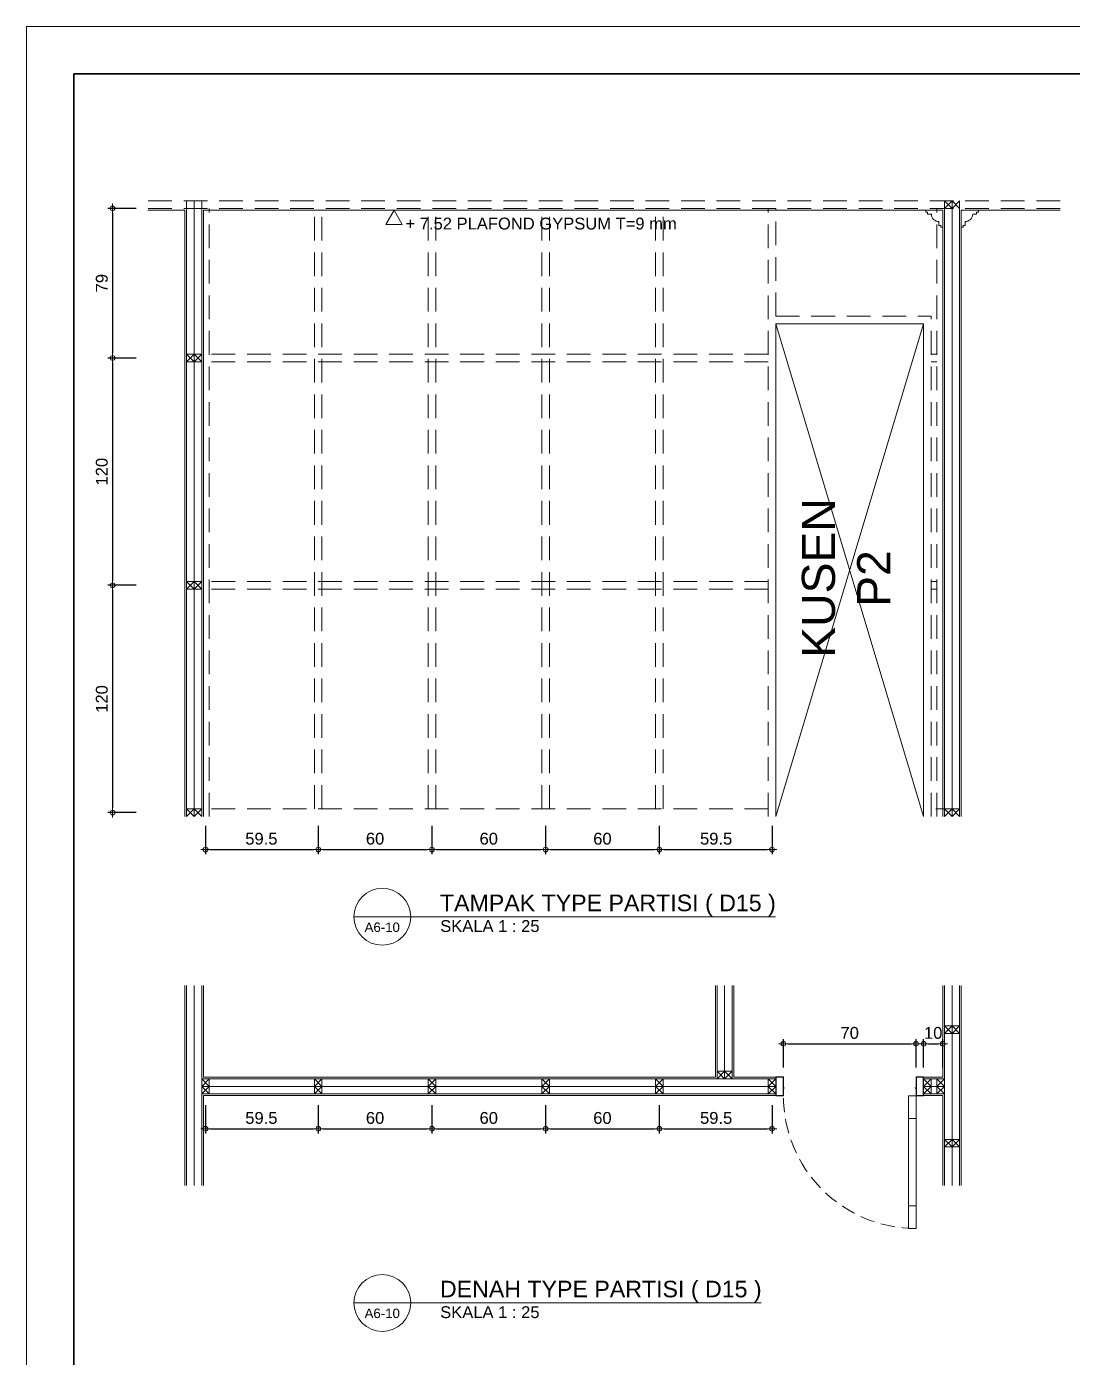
# Model space of a CAD drawing. Header units: millimetres. Extents: x -11 to 1625, y -267 to 180.
# Drawn here: x 911.21 to 933.29, y 89.9 to 118 of the extents above; entities that cross this region are included whole.
import ezdxf
from ezdxf.enums import TextEntityAlignment as Align

# ---------------------------------------------------------------- set-up
doc = ezdxf.new("R2010")
doc.units = ezdxf.units.MM
doc.linetypes.add('HIDDEN', pattern=[0.375, 0.25, -0.125])
for name, color, linetype, lineweight in [('ars', 11, 'Continuous', 5), ('GRS KOP', 1, 'Continuous', 35), ('kop', 7, 'Continuous', 20), ('kus', 63, 'Continuous', 15), ('lan', 7, 'Continuous', 15), ('not', 7, 'Continuous', 20), ('PARTISI', 190, 'Continuous', 9), ('u', 6, 'Continuous', 20)]:
    doc.layers.add(name, color=color, linetype=linetype, lineweight=lineweight)
doc.styles.add('BARU', font='complex.shx')
doc.styles.add('S', font='SIMPLEX', dxfattribs={"width": 1.1})
doc.styles.get("Standard").update_dxf_attribs({"font": 'ARIALUNI.TTF'})
doc.dimstyles.new('SK-25', dxfattribs={"dimtxt": 0.25, "dimasz": 0.1, "dimexe": 0.1, "dimexo": 0, "dimgap": 0.1, "dimtad": 1, "dimdec": 0, "dimlfac": 25, "dimzin": 12, "dimdsep": 46, "dimtxsty": 'Standard', "dimblk": 'BULAT', "dimcen": 0.1, "dimclrd": 256, "dimadec": 0, "dimazin": 3, "dimtfac": 1, "dimtdec": 0, "dimtofl": 0, "dimtmove": 0, "dimatfit": 3, "dimldrblk": 'BULAT', "dimfxl": 0, "dimtolj": 1, "dimtzin": 0, "dimarcsym": 0})

# ---------------------------------------------------------------- blocks, each defined once
blk = doc.blocks.new('kop')
at = {"layer": 'GRS KOP'}
blk.add_lwpolyline([(1, 54), (83, 54), (83, 1), (1, 1)], close=True, dxfattribs=at)
at = {"layer": 'kop', "color": 7}
for p, q in [((84, 55), (0, 55)), ((0, 55), (0, 0))]:
    blk.add_line(p, q, dxfattribs=at)
at = {"layer": 'kop', "style": 'BARU', "flags": 4}
for p, height in [((73.8, 5.4), 0.35), ((80.303, 5.382), 0.25), ((73.8, 4.9), 0.35), ((80.303, 4.882), 0.25), ((73.8, 4.4), 0.35), ((80.303, 4.382), 0.25)]:
    blk.add_attdef('-', p, '', height=height, dxfattribs=at)
at = {"layer": 'kop', "flags": 4}
for tag, p in [('AR-00', (78.057, 2.648)), ('00', (81.238, 2.647))]:
    blk.add_attdef(tag, text='', height=0.35, dxfattribs=at).set_placement(p, align=Align.MIDDLE)
blk = doc.blocks.new('P 70')
at = {"linetype": 'HIDDEN', "ltscale": 0.3}
blk.add_lwpolyline([(-0.74, 0.1, -0.414214), (-0.04, 0.8, -1.303225)], format="xyb", dxfattribs=at)
for points in [[(-0.04, 0.8), (-0.08, 0.8), (-0.08, 0.68), (-0.04, 0.68)], [(-0.04, 0.68), (-0.08, 0.68), (-0.08, 0.22), (-0.04, 0.22)], [(-0.04, 0.1), (-0.08, 0.1), (-0.08, 0.22), (-0.04, 0.22)], [(-0.7351, 0.06), (-0.74, 0.06), (-0.74, 0.0615), (-0.74, 0.1), (-0.78, 0.1), (-0.78, 0), (-0.74, 0), (-0.74, 0.0565), (-0.7351, 0.0583)], [(-0.742, 0.002), (-0.778, 0.002), (-0.778, 0.098), (-0.742, 0.098)], [(-0.0449, 0.06), (-0.04, 0.06), (-0.04, 0.0615), (-0.04, 0.1), (0, 0.1), (0, 0), (-0.04, 0), (-0.04, 0.0565), (-0.0449, 0.0583)], [(-0.038, 0.002), (-0.002, 0.002), (-0.002, 0.098), (-0.038, 0.098)]]:
    blk.add_lwpolyline(points, close=True)
blk = doc.blocks.new('Ndtpd')
blk.add_line((0.747, 0), (-0.747, 0))
blk.add_circle((0, 0), 0.747)
at = {"flags": 4}
for tag, height, p in [('NO', 0.5, (0, 0.148)), ('NOLBR', 0.3, (0, -0.398))]:
    blk.add_attdef(tag, text='', height=height, dxfattribs=at).set_placement(p, align=Align.CENTER)
for tag, p, height in [('NDTPD', (1.516, 0.148), 0.5), ('SKALA', (1.523, -0.398), 0.3)]:
    blk.add_attdef(tag, p, '', height=height, dxfattribs=at)
blk = doc.blocks.new('BULAT')
for p, q in [((-1, 0), (1, 0)), ((0, -1), (0, 1))]:
    blk.add_line(p, q)
blk.add_circle((0, 0), 0.5)
blk = doc.blocks.new('*D2493')
at = {"layer": 'Defpoints', "color": 0, "ltscale": 0.15}
for p in [(917.37, 95.225), (919.77, 95.225), (919.77, 94.725)]:
    blk.add_point(p, dxfattribs=at)
at = {"layer": 'u', "color": 0, "lineweight": -2, "ltscale": 0.15}
for p, q in [((917.37, 95.225), (917.37, 94.625)), ((919.77, 95.225), (919.77, 94.625))]:
    blk.add_line(p, q, dxfattribs=at)
at = {"layer": 'u', "lineweight": -2, "ltscale": 0.15}
blk.add_line((917.47, 94.725), (919.67, 94.725), dxfattribs=at)
at = {"layer": 'u', "lineweight": -2, "ltscale": 0.15, "xscale": 0.1, "yscale": 0.1, "zscale": 0.1, "rotation": 180}
blk.add_blockref('BULAT', (917.37, 94.725), dxfattribs=at)
at = {"layer": 'u', "lineweight": -2, "ltscale": 0.15, "xscale": 0.1, "yscale": 0.1, "zscale": 0.1}
blk.add_blockref('BULAT', (919.77, 94.725), dxfattribs=at)
at = {"layer": 'u', "color": 0, "ltscale": 0.15, "insert": (918.57, 94.953), "char_height": 0.25, "attachment_point": 5}
blk.add_mtext('\\A1;60', dxfattribs=at)
blk = doc.blocks.new('*D2494')
at = {"layer": 'Defpoints', "color": 0, "ltscale": 0.15}
for p in [(919.77, 95.225), (922.17, 95.225), (922.17, 94.725)]:
    blk.add_point(p, dxfattribs=at)
at = {"layer": 'u', "color": 0, "lineweight": -2, "ltscale": 0.15}
for p, q in [((919.77, 95.225), (919.77, 94.625)), ((922.17, 95.225), (922.17, 94.625))]:
    blk.add_line(p, q, dxfattribs=at)
at = {"layer": 'u', "lineweight": -2, "ltscale": 0.15}
blk.add_line((919.87, 94.725), (922.07, 94.725), dxfattribs=at)
at = {"layer": 'u', "lineweight": -2, "ltscale": 0.15, "xscale": 0.1, "yscale": 0.1, "zscale": 0.1, "rotation": 180}
blk.add_blockref('BULAT', (919.77, 94.725), dxfattribs=at)
at = {"layer": 'u', "lineweight": -2, "ltscale": 0.15, "xscale": 0.1, "yscale": 0.1, "zscale": 0.1}
blk.add_blockref('BULAT', (922.17, 94.725), dxfattribs=at)
at = {"layer": 'u', "color": 0, "ltscale": 0.15, "insert": (920.97, 94.953), "char_height": 0.25, "attachment_point": 5}
blk.add_mtext('\\A1;60', dxfattribs=at)
blk = doc.blocks.new('*D2495')
at = {"layer": 'Defpoints', "color": 0, "ltscale": 0.15}
for p in [(922.17, 95.225), (924.57, 95.225), (924.57, 94.725)]:
    blk.add_point(p, dxfattribs=at)
at = {"layer": 'u', "color": 0, "lineweight": -2, "ltscale": 0.15}
for p, q in [((922.17, 95.225), (922.17, 94.625)), ((924.57, 95.225), (924.57, 94.625))]:
    blk.add_line(p, q, dxfattribs=at)
at = {"layer": 'u', "lineweight": -2, "ltscale": 0.15}
blk.add_line((922.27, 94.725), (924.47, 94.725), dxfattribs=at)
at = {"layer": 'u', "lineweight": -2, "ltscale": 0.15, "xscale": 0.1, "yscale": 0.1, "zscale": 0.1, "rotation": 180}
blk.add_blockref('BULAT', (922.17, 94.725), dxfattribs=at)
at = {"layer": 'u', "lineweight": -2, "ltscale": 0.15, "xscale": 0.1, "yscale": 0.1, "zscale": 0.1}
blk.add_blockref('BULAT', (924.57, 94.725), dxfattribs=at)
at = {"layer": 'u', "color": 0, "ltscale": 0.15, "insert": (923.37, 94.953), "char_height": 0.25, "attachment_point": 5}
blk.add_mtext('\\A1;60', dxfattribs=at)
blk = doc.blocks.new('*D2496')
at = {"layer": 'Defpoints', "color": 0, "ltscale": 0.15}
for p in [(924.57, 95.225), (926.95, 95.225), (926.95, 94.725)]:
    blk.add_point(p, dxfattribs=at)
at = {"layer": 'u', "color": 0, "lineweight": -2, "ltscale": 0.15}
for p, q in [((924.57, 95.225), (924.57, 94.625)), ((926.95, 95.225), (926.95, 94.625))]:
    blk.add_line(p, q, dxfattribs=at)
at = {"layer": 'u', "lineweight": -2, "ltscale": 0.15}
blk.add_line((924.67, 94.725), (926.85, 94.725), dxfattribs=at)
at = {"layer": 'u', "lineweight": -2, "ltscale": 0.15, "xscale": 0.1, "yscale": 0.1, "zscale": 0.1, "rotation": 180}
blk.add_blockref('BULAT', (924.57, 94.725), dxfattribs=at)
at = {"layer": 'u', "lineweight": -2, "ltscale": 0.15, "xscale": 0.1, "yscale": 0.1, "zscale": 0.1}
blk.add_blockref('BULAT', (926.95, 94.725), dxfattribs=at)
at = {"layer": 'u', "color": 0, "ltscale": 0.15, "insert": (925.77, 94.953), "char_height": 0.25, "attachment_point": 5}
blk.add_mtext('\\A1;59.5', dxfattribs=at)
blk = doc.blocks.new('*D2497')
at = {"layer": 'Defpoints', "color": 0, "ltscale": 0.15}
for p in [(914.99, 95.225), (917.37, 95.225), (917.37, 94.725)]:
    blk.add_point(p, dxfattribs=at)
at = {"layer": 'u', "color": 0, "lineweight": -2, "ltscale": 0.15}
for p, q in [((914.99, 95.225), (914.99, 94.625)), ((917.37, 95.225), (917.37, 94.625))]:
    blk.add_line(p, q, dxfattribs=at)
at = {"layer": 'u', "lineweight": -2, "ltscale": 0.15}
blk.add_line((915.09, 94.725), (917.27, 94.725), dxfattribs=at)
at = {"layer": 'u', "lineweight": -2, "ltscale": 0.15, "xscale": 0.1, "yscale": 0.1, "zscale": 0.1, "rotation": 180}
blk.add_blockref('BULAT', (914.99, 94.725), dxfattribs=at)
at = {"layer": 'u', "lineweight": -2, "ltscale": 0.15, "xscale": 0.1, "yscale": 0.1, "zscale": 0.1}
blk.add_blockref('BULAT', (917.37, 94.725), dxfattribs=at)
at = {"layer": 'u', "color": 0, "ltscale": 0.15, "insert": (916.17, 94.953), "char_height": 0.25, "attachment_point": 5}
blk.add_mtext('\\A1;59.5', dxfattribs=at)
blk = doc.blocks.new('PEILA')
blk.add_lwpolyline([(-0.188, -0.325), (0.188, -0.325), (0, 0)], close=True)
at = {"style": 'S', "width": 1.1, "flags": 4}
blk.add_attdef('CAT', (0.265, -0.289), '', height=0.2, dxfattribs=at)
blk = doc.blocks.new('*D2504')
at = {"layer": 'Defpoints', "color": 0, "ltscale": 0.15}
for p in [(929.99, 96.521), (927.19, 96.021), (929.99, 96.021)]:
    blk.add_point(p, dxfattribs=at)
at = {"layer": 'u', "color": 0, "lineweight": -2, "ltscale": 0.15}
for p, q in [((927.19, 96.021), (927.19, 96.621)), ((929.99, 96.021), (929.99, 96.621))]:
    blk.add_line(p, q, dxfattribs=at)
at = {"layer": 'u', "lineweight": -2, "ltscale": 0.15}
blk.add_line((927.29, 96.521), (929.89, 96.521), dxfattribs=at)
at = {"layer": 'u', "lineweight": -2, "ltscale": 0.15, "xscale": 0.1, "yscale": 0.1, "zscale": 0.1, "rotation": 180}
blk.add_blockref('BULAT', (927.19, 96.521), dxfattribs=at)
at = {"layer": 'u', "lineweight": -2, "ltscale": 0.15, "xscale": 0.1, "yscale": 0.1, "zscale": 0.1}
blk.add_blockref('BULAT', (929.99, 96.521), dxfattribs=at)
at = {"layer": 'u', "color": 0, "ltscale": 0.15, "insert": (928.59, 96.749), "char_height": 0.25, "attachment_point": 5}
blk.add_mtext('\\A1;70', dxfattribs=at)
blk = doc.blocks.new('*D2505')
at = {"layer": 'Defpoints', "color": 0, "ltscale": 0.15}
for p in [(930.554, 96.521), (930.15, 96.021), (930.554, 96.021)]:
    blk.add_point(p, dxfattribs=at)
at = {"layer": 'u', "color": 0, "lineweight": -2, "ltscale": 0.15}
for p, q in [((930.15, 96.021), (930.15, 96.621)), ((930.554, 96.021), (930.554, 96.621))]:
    blk.add_line(p, q, dxfattribs=at)
at = {"layer": 'u', "lineweight": -2, "ltscale": 0.15}
blk.add_line((930.25, 96.521), (930.454, 96.521), dxfattribs=at)
at = {"layer": 'u', "lineweight": -2, "ltscale": 0.15, "xscale": 0.1, "yscale": 0.1, "zscale": 0.1, "rotation": 180}
blk.add_blockref('BULAT', (930.15, 96.521), dxfattribs=at)
at = {"layer": 'u', "lineweight": -2, "ltscale": 0.15, "xscale": 0.1, "yscale": 0.1, "zscale": 0.1}
blk.add_blockref('BULAT', (930.554, 96.521), dxfattribs=at)
at = {"layer": 'u', "color": 0, "ltscale": 0.15, "insert": (930.352, 96.749), "char_height": 0.25, "attachment_point": 5}
blk.add_mtext('\\A1;10', dxfattribs=at)
blk = doc.blocks.new('*D2506')
at = {"layer": 'Defpoints', "color": 0, "ltscale": 0.15}
for p in [(917.37, 101.122), (919.77, 101.122), (919.77, 100.622)]:
    blk.add_point(p, dxfattribs=at)
at = {"layer": 'u', "color": 0, "lineweight": -2, "ltscale": 0.15}
for p, q in [((917.37, 101.122), (917.37, 100.522)), ((919.77, 101.122), (919.77, 100.522))]:
    blk.add_line(p, q, dxfattribs=at)
at = {"layer": 'u', "lineweight": -2, "ltscale": 0.15}
blk.add_line((917.47, 100.622), (919.67, 100.622), dxfattribs=at)
at = {"layer": 'u', "lineweight": -2, "ltscale": 0.15, "xscale": 0.1, "yscale": 0.1, "zscale": 0.1, "rotation": 180}
blk.add_blockref('BULAT', (917.37, 100.622), dxfattribs=at)
at = {"layer": 'u', "lineweight": -2, "ltscale": 0.15, "xscale": 0.1, "yscale": 0.1, "zscale": 0.1}
blk.add_blockref('BULAT', (919.77, 100.622), dxfattribs=at)
at = {"layer": 'u', "color": 0, "ltscale": 0.15, "insert": (918.57, 100.85), "char_height": 0.25, "attachment_point": 5}
blk.add_mtext('\\A1;60', dxfattribs=at)
blk = doc.blocks.new('*D2507')
at = {"layer": 'Defpoints', "color": 0, "ltscale": 0.15}
for p in [(919.77, 101.122), (922.17, 101.122), (922.17, 100.622)]:
    blk.add_point(p, dxfattribs=at)
at = {"layer": 'u', "color": 0, "lineweight": -2, "ltscale": 0.15}
for p, q in [((919.77, 101.122), (919.77, 100.522)), ((922.17, 101.122), (922.17, 100.522))]:
    blk.add_line(p, q, dxfattribs=at)
at = {"layer": 'u', "lineweight": -2, "ltscale": 0.15}
blk.add_line((919.87, 100.622), (922.07, 100.622), dxfattribs=at)
at = {"layer": 'u', "lineweight": -2, "ltscale": 0.15, "xscale": 0.1, "yscale": 0.1, "zscale": 0.1, "rotation": 180}
blk.add_blockref('BULAT', (919.77, 100.622), dxfattribs=at)
at = {"layer": 'u', "lineweight": -2, "ltscale": 0.15, "xscale": 0.1, "yscale": 0.1, "zscale": 0.1}
blk.add_blockref('BULAT', (922.17, 100.622), dxfattribs=at)
at = {"layer": 'u', "color": 0, "ltscale": 0.15, "insert": (920.97, 100.85), "char_height": 0.25, "attachment_point": 5}
blk.add_mtext('\\A1;60', dxfattribs=at)
blk = doc.blocks.new('*D2508')
at = {"layer": 'Defpoints', "color": 0, "ltscale": 0.15}
for p in [(922.17, 101.122), (924.57, 101.122), (924.57, 100.622)]:
    blk.add_point(p, dxfattribs=at)
at = {"layer": 'u', "color": 0, "lineweight": -2, "ltscale": 0.15}
for p, q in [((922.17, 101.122), (922.17, 100.522)), ((924.57, 101.122), (924.57, 100.522))]:
    blk.add_line(p, q, dxfattribs=at)
at = {"layer": 'u', "lineweight": -2, "ltscale": 0.15}
blk.add_line((922.27, 100.622), (924.47, 100.622), dxfattribs=at)
at = {"layer": 'u', "lineweight": -2, "ltscale": 0.15, "xscale": 0.1, "yscale": 0.1, "zscale": 0.1, "rotation": 180}
blk.add_blockref('BULAT', (922.17, 100.622), dxfattribs=at)
at = {"layer": 'u', "lineweight": -2, "ltscale": 0.15, "xscale": 0.1, "yscale": 0.1, "zscale": 0.1}
blk.add_blockref('BULAT', (924.57, 100.622), dxfattribs=at)
at = {"layer": 'u', "color": 0, "ltscale": 0.15, "insert": (923.37, 100.85), "char_height": 0.25, "attachment_point": 5}
blk.add_mtext('\\A1;60', dxfattribs=at)
blk = doc.blocks.new('*D2509')
at = {"layer": 'Defpoints', "color": 0, "ltscale": 0.15}
for p in [(924.57, 101.122), (926.95, 101.122), (926.95, 100.622)]:
    blk.add_point(p, dxfattribs=at)
at = {"layer": 'u', "color": 0, "lineweight": -2, "ltscale": 0.15}
for p, q in [((924.57, 101.122), (924.57, 100.522)), ((926.95, 101.122), (926.95, 100.522))]:
    blk.add_line(p, q, dxfattribs=at)
at = {"layer": 'u', "lineweight": -2, "ltscale": 0.15}
blk.add_line((924.67, 100.622), (926.85, 100.622), dxfattribs=at)
at = {"layer": 'u', "lineweight": -2, "ltscale": 0.15, "xscale": 0.1, "yscale": 0.1, "zscale": 0.1, "rotation": 180}
blk.add_blockref('BULAT', (924.57, 100.622), dxfattribs=at)
at = {"layer": 'u', "lineweight": -2, "ltscale": 0.15, "xscale": 0.1, "yscale": 0.1, "zscale": 0.1}
blk.add_blockref('BULAT', (926.95, 100.622), dxfattribs=at)
at = {"layer": 'u', "color": 0, "ltscale": 0.15, "insert": (925.77, 100.85), "char_height": 0.25, "attachment_point": 5}
blk.add_mtext('\\A1;59.5', dxfattribs=at)
blk = doc.blocks.new('*D2510')
at = {"layer": 'Defpoints', "color": 0, "ltscale": 0.15}
for p in [(914.99, 101.122), (917.37, 101.122), (917.37, 100.622)]:
    blk.add_point(p, dxfattribs=at)
at = {"layer": 'u', "color": 0, "lineweight": -2, "ltscale": 0.15}
for p, q in [((914.99, 101.122), (914.99, 100.522)), ((917.37, 101.122), (917.37, 100.522))]:
    blk.add_line(p, q, dxfattribs=at)
at = {"layer": 'u', "lineweight": -2, "ltscale": 0.15}
blk.add_line((915.09, 100.622), (917.27, 100.622), dxfattribs=at)
at = {"layer": 'u', "lineweight": -2, "ltscale": 0.15, "xscale": 0.1, "yscale": 0.1, "zscale": 0.1, "rotation": 180}
blk.add_blockref('BULAT', (914.99, 100.622), dxfattribs=at)
at = {"layer": 'u', "lineweight": -2, "ltscale": 0.15, "xscale": 0.1, "yscale": 0.1, "zscale": 0.1}
blk.add_blockref('BULAT', (917.37, 100.622), dxfattribs=at)
at = {"layer": 'u', "color": 0, "ltscale": 0.15, "insert": (916.17, 100.85), "char_height": 0.25, "attachment_point": 5}
blk.add_mtext('\\A1;59.5', dxfattribs=at)
blk = doc.blocks.new('*D2511')
at = {"layer": 'Defpoints', "color": 0, "ltscale": 0.15}
for p in [(913.529, 114.162), (913.029, 111.002), (913.529, 111.002)]:
    blk.add_point(p, dxfattribs=at)
at = {"layer": 'u', "color": 0, "lineweight": -2, "ltscale": 0.15}
for p, q in [((913.529, 114.162), (912.929, 114.162)), ((913.529, 111.002), (912.929, 111.002))]:
    blk.add_line(p, q, dxfattribs=at)
at = {"layer": 'u', "lineweight": -2, "ltscale": 0.15}
blk.add_line((913.029, 114.062), (913.029, 111.102), dxfattribs=at)
at = {"layer": 'u', "lineweight": -2, "ltscale": 0.15, "xscale": 0.1, "yscale": 0.1, "zscale": 0.1}
for p, rotation in [((913.029, 114.162), 90), ((913.029, 111.002), 270)]:
    blk.add_blockref('BULAT', p, dxfattribs=dict(at, rotation=rotation))
at = {"layer": 'u', "color": 0, "ltscale": 0.15, "insert": (912.802, 112.582), "char_height": 0.25, "attachment_point": 5, "rotation": 90}
blk.add_mtext('\\A1;79', dxfattribs=at)
blk = doc.blocks.new('*D2512')
at = {"layer": 'Defpoints', "color": 0, "ltscale": 0.15}
for p in [(913.529, 106.202), (913.029, 101.402), (913.529, 101.402)]:
    blk.add_point(p, dxfattribs=at)
at = {"layer": 'u', "color": 0, "lineweight": -2, "ltscale": 0.15}
for p, q in [((913.529, 106.202), (912.929, 106.202)), ((913.529, 101.402), (912.929, 101.402))]:
    blk.add_line(p, q, dxfattribs=at)
at = {"layer": 'u', "lineweight": -2, "ltscale": 0.15}
blk.add_line((913.029, 106.102), (913.029, 101.502), dxfattribs=at)
at = {"layer": 'u', "lineweight": -2, "ltscale": 0.15, "xscale": 0.1, "yscale": 0.1, "zscale": 0.1}
for p, rotation in [((913.029, 106.202), 90), ((913.029, 101.402), 270)]:
    blk.add_blockref('BULAT', p, dxfattribs=dict(at, rotation=rotation))
at = {"layer": 'u', "color": 0, "ltscale": 0.15, "insert": (912.802, 103.802), "char_height": 0.25, "attachment_point": 5, "rotation": 90}
blk.add_mtext('\\A1;120', dxfattribs=at)
blk = doc.blocks.new('*D2513')
at = {"layer": 'Defpoints', "color": 0, "ltscale": 0.15}
for p in [(913.529, 111.002), (913.029, 106.202), (913.529, 106.202)]:
    blk.add_point(p, dxfattribs=at)
at = {"layer": 'u', "color": 0, "lineweight": -2, "ltscale": 0.15}
for p, q in [((913.529, 111.002), (912.929, 111.002)), ((913.529, 106.202), (912.929, 106.202))]:
    blk.add_line(p, q, dxfattribs=at)
at = {"layer": 'u', "lineweight": -2, "ltscale": 0.15}
blk.add_line((913.029, 110.902), (913.029, 106.302), dxfattribs=at)
at = {"layer": 'u', "lineweight": -2, "ltscale": 0.15, "xscale": 0.1, "yscale": 0.1, "zscale": 0.1}
for p, rotation in [((913.029, 111.002), 90), ((913.029, 106.202), 270)]:
    blk.add_blockref('BULAT', p, dxfattribs=dict(at, rotation=rotation))
at = {"layer": 'u', "color": 0, "ltscale": 0.15, "insert": (912.802, 108.602), "char_height": 0.25, "attachment_point": 5, "rotation": 90}
blk.add_mtext('\\A1;120', dxfattribs=at)

msp = doc.modelspace()

# ---------------------------------------------------------------- linework, layer by layer
at = {"layer": 'ars'}
for p, q in [((914.5536345, 114.1224628), (913.7696873, 114.1224628)), ((914.5536345, 101.3224628), (914.5536345, 114.1224628)), ((930.5536345, 114.1224628), (914.9456345, 114.1224628)), ((914.9456345, 101.3224628), (914.9456345, 114.1224628)), ((930.5536345, 101.3224628), (930.5536345, 114.1224628)), ((930.5896345, 114.1624628), (930.7496345, 114.3224628)), ((930.5896345, 114.3224628), (930.7496345, 114.1624628)), ((930.7496345, 114.3224628), (930.9096345, 114.1624628)), ((930.7496345, 114.1624628), (930.9096345, 114.3224628)), ((933.0296345, 114.1224628), (930.9456345, 114.1224628)), ((930.9456345, 101.3224628), (930.9456345, 114.1224628)), ((914.5896345, 110.9224628), (914.7496345, 111.0824628)), ((914.5896345, 111.0824628), (914.7496345, 110.9224628)), ((914.7496345, 111.0824628), (914.9096345, 110.9224628)), ((914.7496345, 110.9224628), (914.9096345, 111.0824628)), ((914.5896345, 106.1224628), (914.7496345, 106.2824628)), ((914.5896345, 106.2824628), (914.7496345, 106.1224628)), ((914.7496345, 106.2824628), (914.9096345, 106.1224628)), ((914.7496345, 106.1224628), (914.9096345, 106.2824628)), ((914.5896345, 101.3224628), (914.7496345, 101.4824628)), ((914.5896345, 101.4824628), (914.7496345, 101.3224628)), ((914.7496345, 101.4824628), (914.9096345, 101.3224628)), ((914.7496345, 101.3224628), (914.9096345, 101.4824628)), ((930.5896345, 101.3224628), (930.7496345, 101.4824628)), ((930.5896345, 101.4824628), (930.7496345, 101.3224628)), ((930.7496345, 101.4824628), (930.9096345, 101.3224628)), ((930.7496345, 101.3224628), (930.9096345, 101.4824628)), ((914.5536345, 93.526562), (914.5536345, 97.7512603)), ((914.9456345, 95.8169111), (914.9456345, 97.7512603)), ((925.7536345, 95.8169111), (925.7536345, 97.7512603)), ((926.1456345, 95.8169111), (926.1456345, 97.7512603)), ((930.5536345, 95.8169111), (930.5536345, 97.7512603)), ((930.9456345, 93.526562), (930.9456345, 97.7512603)), ((930.7496345, 96.7409111), (930.5896345, 96.9009111)), ((930.7496345, 96.9009111), (930.5896345, 96.7409111)), ((930.9096345, 96.9009111), (930.7496345, 96.7409111)), ((930.9096345, 96.7409111), (930.7496345, 96.9009111)), ((925.7896345, 95.7809111), (925.9496345, 95.9409111)), ((925.7896345, 95.9409111), (925.9496345, 95.7809111)), ((925.9496345, 95.9409111), (926.1096345, 95.7809111)), ((925.9496345, 95.7809111), (926.1096345, 95.9409111)), ((915.0696345, 95.6209111), (914.9096345, 95.7809111)), ((914.9096345, 95.6209111), (915.0696345, 95.7809111)), ((914.9096345, 95.4609111), (915.0696345, 95.6209111)), ((915.0696345, 95.4609111), (914.9096345, 95.6209111)), ((925.7536345, 95.8169111), (914.9456345, 95.8169111)), ((917.2896345, 95.6209111), (917.4496345, 95.7809111)), ((917.4496345, 95.6209111), (917.2896345, 95.7809111)), ((917.4496345, 95.4609111), (917.2896345, 95.6209111)), ((917.2896345, 95.4609111), (917.4496345, 95.6209111)), ((919.6896345, 95.6209111), (919.8496345, 95.7809111)), ((919.8496345, 95.6209111), (919.6896345, 95.7809111)), ((919.8496345, 95.4609111), (919.6896345, 95.6209111)), ((919.6896345, 95.4609111), (919.8496345, 95.6209111)), ((922.0896345, 95.6209111), (922.2496345, 95.7809111)), ((922.2496345, 95.6209111), (922.0896345, 95.7809111)), ((922.2496345, 95.4609111), (922.0896345, 95.6209111)), ((922.0896345, 95.4609111), (922.2496345, 95.6209111)), ((924.4896345, 95.6209111), (924.6496345, 95.7809111)), ((924.6496345, 95.6209111), (924.4896345, 95.7809111)), ((924.6496345, 95.4609111), (924.4896345, 95.6209111)), ((924.4896345, 95.4609111), (924.6496345, 95.6209111)), ((927.0296345, 95.8169111), (926.1456345, 95.8169111)), ((926.8696345, 95.6209111), (927.0296345, 95.7809111)), ((927.0296345, 95.6209111), (926.8696345, 95.7809111)), ((927.0296345, 95.4609111), (926.8696345, 95.6209111)), ((926.8696345, 95.4609111), (927.0296345, 95.6209111)), ((930.5536345, 95.8169111), (930.1496345, 95.8169111)), ((930.1496345, 95.6209111), (930.3096345, 95.7809111)), ((930.3096345, 95.6209111), (930.1496345, 95.7809111)), ((930.3096345, 95.4609111), (930.1496345, 95.6209111)), ((930.1496345, 95.4609111), (930.3096345, 95.6209111)), ((930.5896345, 95.6209111), (930.4296345, 95.7809111)), ((930.4296345, 95.6209111), (930.5896345, 95.7809111)), ((930.4296345, 95.4609111), (930.5896345, 95.6209111)), ((930.5896345, 95.4609111), (930.4296345, 95.6209111)), ((927.0296345, 95.4249111), (914.9456345, 95.4249111)), ((914.9456345, 93.526562), (914.9456345, 95.4249111)), ((930.5536345, 95.4249111), (930.1496345, 95.4249111)), ((930.5536345, 93.526562), (930.5536345, 95.4249111)), ((930.7496345, 94.3409111), (930.5896345, 94.5009111)), ((930.7496345, 94.5009111), (930.5896345, 94.3409111)), ((930.9096345, 94.5009111), (930.7496345, 94.3409111)), ((930.9096345, 94.3409111), (930.7496345, 94.5009111))]:
    msp.add_line(p, q, dxfattribs=at)
at = {"layer": 'kus'}
for p, q in [((927.0296345, 101.3224628), (927.0296345, 111.7224628)), ((927.0296345, 111.7224628), (930.1496345, 111.7224628)), ((930.1496345, 101.3224628), (927.0296345, 111.7224628)), ((930.1496345, 111.7224628), (927.0296345, 101.3224628)), ((930.1496345, 101.3224628), (930.1496345, 111.7224628))]:
    msp.add_line(p, q, dxfattribs=at)
at = {"layer": 'lan'}
for points in [[(930.2336345, 114.0424628), (930.2336345, 114.0824628), (930.1936345, 114.0824628), (930.1936345, 114.1224628), (930.5536345, 114.1224628), (930.5536345, 113.7624628), (930.5136345, 113.7624628), (930.5136345, 113.8024628), (930.4736345, 113.8024628), (930.4736345, 113.8824628, -0.4142135624), (930.3136345, 114.0424628)], [(931.2656345, 114.0424628), (931.2656345, 114.0824628), (931.3056345, 114.0824628), (931.3056345, 114.1224628), (930.9456345, 114.1224628), (930.9456345, 113.7624628), (930.9856345, 113.7624628), (930.9856345, 113.8024628), (931.0256345, 113.8024628), (931.0256345, 113.8824628, 0.4142135624), (931.1856345, 114.0424628)]]:
    msp.add_lwpolyline(points, format="xyb", close=True, dxfattribs=at)
at = {"layer": 'not'}
for p, q in [((919.3217632, 99.2013332), (927.0256123, 99.2013332)), ((919.3217632, 91.0480792), (926.7222552, 91.0480792))]:
    msp.add_line(p, q, dxfattribs=at)
at = {"layer": 'PARTISI', "linetype": 'HIDDEN', "ltscale": 2}
for p, q in [((933.0296345, 114.3224628), (913.7696873, 114.3224628)), ((933.0296345, 114.1624628), (913.7696873, 114.1624628)), ((915.0696345, 101.3224628), (915.0696345, 114.1624628)), ((917.2896345, 101.4824628), (917.2896345, 114.1624628)), ((917.4496345, 101.4824628), (917.4496345, 114.1624628)), ((919.6896345, 101.4824628), (919.6896345, 114.1624628)), ((919.8496345, 101.4824628), (919.8496345, 114.1624628)), ((922.0896345, 101.4824628), (922.0896345, 114.1624628)), ((922.2496345, 101.4824628), (922.2496345, 114.1624628)), ((924.4896345, 101.4824628), (924.4896345, 114.1624628)), ((924.6496345, 101.4824628), (924.6496345, 114.1624628)), ((926.8696345, 101.3224628), (926.8696345, 114.1624628)), ((927.0296345, 111.8824628), (927.0296345, 114.1624628)), ((930.4296345, 101.3224628), (930.4296345, 114.1624628)), ((927.0296345, 111.8824628), (930.3096345, 111.8824628)), ((930.3096345, 101.3224628), (930.3096345, 111.8824628)), ((926.8696345, 111.0824628), (915.0696345, 111.0824628)), ((930.4296345, 111.0824628), (930.3096345, 111.0824628)), ((926.8696345, 110.9224628), (915.0696345, 110.9224628)), ((930.4296345, 110.9224628), (930.3096345, 110.9224628)), ((926.8696345, 106.2824628), (914.9096345, 106.2824628)), ((930.4296345, 106.2824628), (930.3096345, 106.2824628)), ((926.8696345, 106.1224628), (914.9096345, 106.1224628)), ((930.4296345, 106.1224628), (930.3096345, 106.1224628)), ((914.9096345, 101.4824628), (914.5896345, 101.4824628)), ((926.8696345, 101.4824628), (915.0696345, 101.4824628)), ((930.9096345, 101.4824628), (930.3096345, 101.4824628))]:
    msp.add_line(p, q, dxfattribs=at)
at = {"layer": 'PARTISI'}
for p, q in [((914.5896345, 101.3224628), (914.5896345, 114.3224628)), ((914.7496345, 101.3224628), (914.7496345, 114.3224628)), ((914.7496345, 101.3224628), (914.7496345, 114.3224628)), ((914.9096345, 101.3224628), (914.9096345, 114.3224628)), ((930.5896345, 101.3224628), (930.5896345, 114.3224628)), ((930.7496345, 101.3224628), (930.7496345, 114.3224628)), ((930.9096345, 101.3224628), (930.9096345, 114.3224628)), ((914.5896345, 111.0824628), (914.9096345, 111.0824628)), ((914.5896345, 110.9224628), (914.9096345, 110.9224628)), ((914.5896345, 106.2824628), (914.9096345, 106.2824628)), ((914.5896345, 106.1224628), (914.9096345, 106.1224628)), ((914.5896345, 93.526562), (914.5896345, 97.7512603)), ((914.7496345, 93.526562), (914.7496345, 97.7512603)), ((914.9096345, 93.526562), (914.9096345, 97.7512603)), ((925.7896345, 95.7809111), (925.7896345, 97.7512603)), ((925.9496345, 95.7809111), (925.9496345, 97.7512603)), ((926.1096345, 95.7809111), (926.1096345, 97.7512603)), ((930.5896345, 93.526562), (930.5896345, 97.7512603)), ((930.7496345, 93.526562), (930.7496345, 97.7512603)), ((930.9096345, 93.526562), (930.9096345, 97.7512603)), ((930.5896345, 96.9009111), (930.9096345, 96.9009111)), ((930.5896345, 96.7409111), (930.9096345, 96.7409111)), ((930.7496345, 93.526562), (930.7496345, 96.4233464)), ((926.1096345, 95.9409111), (925.7896345, 95.9409111)), ((914.9096345, 95.7809111), (927.0296345, 95.7809111)), ((914.9096345, 95.6209111), (927.0296345, 95.6209111)), ((915.0696345, 95.7809111), (915.0696345, 95.4609111)), ((917.2896345, 95.7809111), (917.2896345, 95.4609111)), ((917.4496345, 95.7809111), (917.4496345, 95.4609111)), ((919.6896345, 95.7809111), (919.6896345, 95.4609111)), ((919.8496345, 95.7809111), (919.8496345, 95.4609111)), ((922.0896345, 95.7809111), (922.0896345, 95.4609111)), ((922.2496345, 95.7809111), (922.2496345, 95.4609111)), ((924.4896345, 95.7809111), (924.4896345, 95.4609111)), ((924.6496345, 95.7809111), (924.6496345, 95.4609111)), ((926.8696345, 95.7809111), (926.8696345, 95.4609111)), ((930.1496345, 95.7809111), (930.5896345, 95.7809111)), ((930.1496345, 95.6209111), (930.5896345, 95.6209111)), ((930.3096345, 95.7809111), (930.3096345, 95.4609111)), ((930.4296345, 95.7809111), (930.4296345, 95.4609111)), ((930.5896345, 95.7809111), (930.5896345, 95.4609111)), ((927.0296345, 95.4609111), (914.9096345, 95.4609111)), ((930.5896345, 95.4609111), (930.1496345, 95.4609111)), ((930.5896345, 94.5009111), (930.9096345, 94.5009111)), ((930.5896345, 94.3409111), (930.9096345, 94.3409111))]:
    msp.add_line(p, q, dxfattribs=at)

# ---------------------------------------------------------------- block references
at = {"layer": 'kop'}
msp.add_blockref('kop', (911.2141622, 63.0000005), dxfattribs=at)
at = {"layer": 'kus', "xscale": -4, "yscale": 4, "zscale": 4, "rotation": 180}
msp.add_blockref('P 70', (930.1496345, 95.8209111), dxfattribs=at)
at = {"layer": 'not'}
ref = msp.add_blockref('PEILA', (918.9700928, 114.1224628), dxfattribs=dict(at, xscale=0.9237604307034012, yscale=0.9237604307034012, zscale=0.9237604307034012))
ref.add_attrib('CAT', '+ 7.52 PLAFOND GYPSUM T=9 mm', (919.2134381, 113.7159109), dxfattribs={"layer": '0', "height": 0.25, "flags": 4})
ref = msp.add_blockref('Ndtpd', (918.7217632, 99.2013332), dxfattribs=dict(at, xscale=0.803212851405533, yscale=0.803212851405533, zscale=0.803212851405533))
ref.add_attrib('NDTPD', 'TAMPAK TYPE PARTISI ( D15 )', (919.9394478, 99.3198591), dxfattribs={"layer": '0', "height": 0.35, "flags": 4})
ref.add_attrib('NOLBR', 'A6-10', dxfattribs={"layer": '0', "height": 0.2, "flags": 4}).set_placement((918.721436, 98.8813633), align=Align.CENTER)
ref.add_attrib('SKALA', 'SKALA 1 : 25', (919.9452479, 98.8813633), dxfattribs={"layer": '0', "height": 0.25, "flags": 4})
ref = msp.add_blockref('Ndtpd', (918.7217632, 91.0480792), dxfattribs=dict(at, xscale=0.803212851405533, yscale=0.803212851405533, zscale=0.803212851405533))
ref.add_attrib('NDTPD', 'DENAH TYPE PARTISI ( D15 )', (919.9394478, 91.1666051), dxfattribs={"layer": '0', "height": 0.35, "flags": 4})
ref.add_attrib('NOLBR', 'A6-10', dxfattribs={"layer": '0', "height": 0.2, "flags": 4}).set_placement((918.721436, 90.7281093), align=Align.CENTER)
ref.add_attrib('SKALA', 'SKALA 1 : 25', (919.9452479, 90.7281093), dxfattribs={"layer": '0', "height": 0.25, "flags": 4})

# ---------------------------------------------------------------- texts
at = {"layer": 'not', "insert": (927.5797168, 104.5740898), "char_height": 0.7, "attachment_point": 1, "rotation": 90}
msp.add_mtext_dynamic_manual_height_columns('\\pi0.098628;KUSEN \\P\\pi1.173;P2', width=3.416491229, gutter_width=4.3707989, heights=[0], dxfattribs=at)

# ---------------------------------------------------------------- dimensions: what is measured, and where the dimension line sits
at = {"layer": 'u', "ltscale": 0.15}
for base, p1, p2, picture, middle in [((913.0292684, 111.0024628), (913.5292684, 114.1624628), (913.5292684, 111.0024628), '*D2511', (913.0292684, 112.5824628)), ((913.0292684, 106.2024628), (913.5292684, 111.0024628), (913.5292684, 106.2024628), '*D2513', (913.0292684, 108.6024628)), ((913.0292684, 101.4024628), (913.5292684, 106.2024628), (913.5292684, 101.4024628), '*D2512', (913.0292684, 103.8024628))]:
    dim = msp.add_linear_dim(base=base, p1=p1, p2=p2, angle=270, dimstyle='SK-25', dxfattribs=at)
    dim.commit()
    dim.dimension.update_dxf_attribs({"geometry": picture, "text_midpoint": middle, "dimtype": 160})
for base, p1, p2, picture, middle in [((917.3696345, 100.6224628), (914.9896345, 101.1224628), (917.3696345, 101.1224628), '*D2510', (916.1696345, 100.6224628)), ((926.9496345, 100.6224628), (924.5696345, 101.1224628), (926.9496345, 101.1224628), '*D2509', (925.7696345, 100.6224628)), ((917.3696345, 94.7249111), (914.9896345, 95.2249111), (917.3696345, 95.2249111), '*D2497', (916.1696345, 94.7249111)), ((926.9496345, 94.7249111), (924.5696345, 95.2249111), (926.9496345, 95.2249111), '*D2496', (925.7696345, 94.7249111))]:
    dim = msp.add_linear_dim(base=base, p1=p1, p2=p2, dimstyle='SK-25', override={"dimdec": 2}, dxfattribs=at)
    dim.commit()
    dim.dimension.update_dxf_attribs({"geometry": picture, "text_midpoint": middle, "dimtype": 160})
for base, p1, p2, picture, middle in [((919.7696345, 100.6224628), (917.3696345, 101.1224628), (919.7696345, 101.1224628), '*D2506', (918.5696345, 100.6224628)), ((922.1696345, 100.6224628), (919.7696345, 101.1224628), (922.1696345, 101.1224628), '*D2507', (920.9696345, 100.6224628)), ((924.5696345, 100.6224628), (922.1696345, 101.1224628), (924.5696345, 101.1224628), '*D2508', (923.3696345, 100.6224628)), ((929.9896345, 96.5209111), (927.1896345, 96.0209111), (929.9896345, 96.0209111), '*D2504', (928.5896345, 96.5209111)), ((930.5536345, 96.5209111), (930.1496345, 96.0209111), (930.5536345, 96.0209111), '*D2505', (930.3516345, 96.5209111)), ((919.7696345, 94.7249111), (917.3696345, 95.2249111), (919.7696345, 95.2249111), '*D2493', (918.5696345, 94.7249111)), ((922.1696345, 94.7249111), (919.7696345, 95.2249111), (922.1696345, 95.2249111), '*D2494', (920.9696345, 94.7249111)), ((924.5696345, 94.7249111), (922.1696345, 95.2249111), (924.5696345, 95.2249111), '*D2495', (923.3696345, 94.7249111))]:
    dim = msp.add_linear_dim(base=base, p1=p1, p2=p2, dimstyle='SK-25', dxfattribs=at)
    dim.commit()
    dim.dimension.update_dxf_attribs({"geometry": picture, "text_midpoint": middle, "dimtype": 160})

doc.saveas('drawing.dxf')
